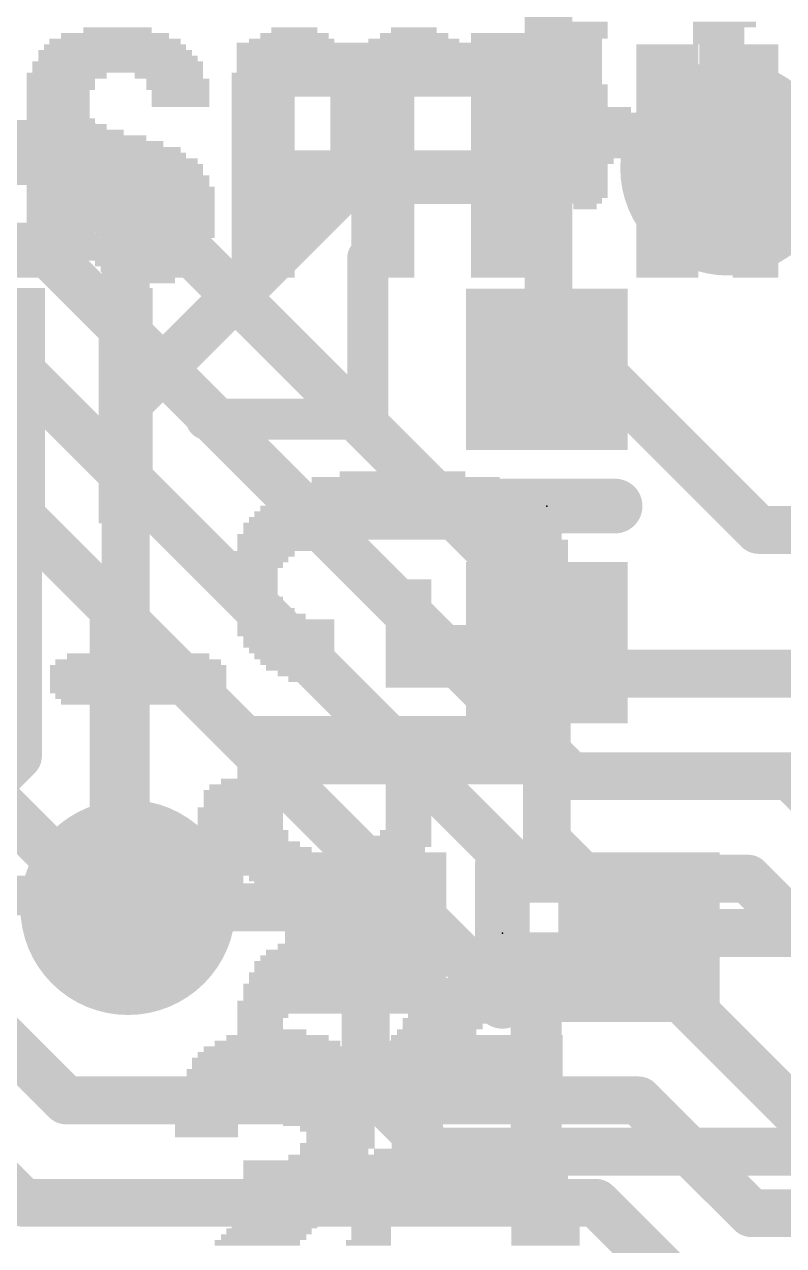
# Model space of a CAD drawing. Extents: x -0.1 to 35.6, y -0.1 to 17.9.
# Drawn here: x 22.734 to 25.556, y 2.635 to 7.175 of the extents above; entities that cross this region are included whole.
import ezdxf

# ---------------------------------------------------------------- set-up
doc = ezdxf.new("R2010")
doc.units = 0
for name, color, linetype in [('1', 12, 'CONTINUOUS'), ('16', 5, 'CONTINUOUS'), ('18', 110, 'CONTINUOUS'), ('200', 40, 'CONTINUOUS'), ('201', 6, 'CONTINUOUS'), ('21', 40, 'CONTINUOUS'), ('23', 40, 'CONTINUOUS')]:
    doc.layers.add(name, color=color, linetype=linetype)

# ---------------------------------------------------------------- blocks, each defined once
blk = doc.blocks.new('RECT')
blk.add_solid([(-0.5, -0.5), (0.5, -0.5), (-0.5, 0.5), (0.5, 0.5)])
blk = doc.blocks.new('ROUNDV')
at = {"const_width": 0.5}
blk.add_lwpolyline([(0, -0.25, 1), (0, 0.25, 1), (0, -0.25)], format="xyb", dxfattribs=at)

msp = doc.modelspace()

# ---------------------------------------------------------------- linework, layer by layer
at = {"layer": '1', "const_width": 0.1778}
for points in [[(24.514, 7.4075), (24.6825, 7.239)], [(24.6825, 7.239), (24.6825, 6.077)], [(23.9605, 7.0075), (23.9605, 6.6075)], [(19.685, 6.6675), (22.86, 6.6675)], [(22.86, 6.6675), (23.1105, 6.417)], [(23.1105, 5.7575), (23.9605, 6.6075)], [(23.1105, 6.417), (23.1105, 5.7575)], [(24.6825, 6.077), (24.6825, 5.8864)], [(25.4635, 5.2959), (24.6825, 6.077)], [(24.6825, 5.8864), (24.6761, 5.8928)], [(22.7105, 5.7575), (22.7105, 5.7575)], [(22.7105, 5.7575), (22.7105, 5.588)], [(23.1105, 5.7575), (23.1105, 3.9014)], [(22.7105, 5.588), (22.7105, 4.4556)], [(25.9715, 5.2959), (25.4635, 5.2959)], [(24.6761, 4.1402), (24.6761, 4.8768)], [(22.7105, 4.4556), (21.3454, 3.0905)], [(25.019, 3.7973), (24.6761, 4.1402)], [(23.1105, 3.9014), (23.1193, 3.8926)], [(23.9078, 3.8926), (23.1193, 3.8926)], [(24.003, 3.7973), (23.9078, 3.8926)], [(24.003, 3.7973), (24.003, 3.2385)], [(25.9461, 3.7973), (25.019, 3.7973)], [(24.003, 3.2385), (24.257, 2.9845)], [(24.257, 2.9845), (26.9494, 2.9845)]]:
    msp.add_lwpolyline(points, dxfattribs=at)
at = {"layer": '1', "const_width": 0.0889}
for points in [[(24.651, 7.2076, 1), (24.7139, 7.2704)], [(24.005, 7.0075, 1), (23.916, 7.0075)], [(22.8914, 6.6989, 1), (22.8286, 6.6361)], [(22.86, 6.6231, 1), (22.86, 6.712)], [(23.9919, 6.5761, 1), (23.9291, 6.6389)], [(23.916, 6.6075, 1), (24.005, 6.6075)], [(23.155, 6.417, 1), (23.0661, 6.417)], [(23.0791, 6.3856, 1), (23.1419, 6.4484)], [(24.7139, 6.1084, 1), (24.651, 6.0455)], [(24.7269, 6.077, 1), (24.638, 6.077)], [(24.638, 6.077, 1), (24.7269, 6.077)], [(24.7075, 5.9242, 1), (24.6447, 5.8614)], [(24.651, 5.855, 1), (24.7139, 5.9179)], [(24.638, 5.8864, 1), (24.7269, 5.8864)], [(22.7549, 5.7575, 1), (22.666, 5.7575)], [(22.6791, 5.7889, 1), (22.7419, 5.7261)], [(22.7419, 5.7261, 1), (22.6791, 5.7889)], [(23.155, 5.7575, 1), (23.0661, 5.7575)], [(23.0791, 5.7889, 1), (23.1419, 5.7261)], [(23.0661, 5.7575, 1), (23.155, 5.7575)], [(22.7549, 5.588, 1), (22.666, 5.588)], [(22.666, 5.588, 1), (22.7549, 5.588)], [(25.4635, 5.3404, 1), (25.4635, 5.2515)], [(25.4321, 5.2645, 1), (25.4949, 5.3273)], [(24.7206, 4.8768, 1), (24.6317, 4.8768)], [(22.7419, 4.4242, 1), (22.6791, 4.487)], [(22.666, 4.4556, 1), (22.7549, 4.4556)], [(24.7075, 4.1716, 1), (24.6447, 4.1088)], [(24.6317, 4.1402, 1), (24.7206, 4.1402)], [(23.1419, 3.9328, 1), (23.0791, 3.87)], [(23.1193, 3.937, 1), (23.1193, 3.8481)], [(23.0879, 3.8611, 1), (23.1508, 3.924)], [(23.9392, 3.924, 1), (23.8763, 3.8611)], [(23.9078, 3.8481, 1), (23.9078, 3.937)], [(23.0661, 3.9014, 1), (23.155, 3.9014)], [(24.0475, 3.7973, 1), (23.9585, 3.7973)], [(23.9716, 3.7659, 1), (24.0344, 3.8287)], [(25.019, 3.8418, 1), (25.019, 3.7529)], [(24.9876, 3.7659, 1), (25.0504, 3.8287)], [(24.0344, 3.2699, 1), (23.9716, 3.2071)], [(23.9585, 3.2385, 1), (24.0475, 3.2385)], [(24.257, 3.029, 1), (24.257, 2.9401)], [(24.2256, 2.9531, 1), (24.2884, 3.0159)]]:
    msp.add_lwpolyline(points, format="xyb", dxfattribs=at)
at = {"layer": '16', "const_width": 0.1778}
for points in [[(20.066, 6.731), (22.9525, 6.731)], [(22.9525, 6.731), (24.9219, 4.7616)], [(19.9082, 6.35), (22.7946, 6.35)], [(22.7946, 6.35), (24.7006, 4.4441)], [(22.6368, 5.969), (24.6063, 3.9996)], [(22.479, 5.588), (24.511, 3.556)], [(23.0304, 3.8926), (21.7477, 5.1753)], [(24.9219, 4.7616), (25.7388, 4.7616)], [(21.6507, 4.4133), (22.889, 3.175)], [(24.7006, 4.4441), (24.7641, 4.3806)], [(24.7641, 4.3806), (25.581, 4.3806)], [(25.581, 4.3806), (26.0563, 3.9053)], [(24.6063, 3.9996), (25.4232, 3.9996)], [(25.8985, 3.5243), (25.4232, 3.9996)], [(21.6199, 3.9053), (22.7311, 2.794)], [(23.1193, 3.8926), (23.0304, 3.8926)], [(24.511, 3.556), (25.175, 3.556)], [(25.175, 3.556), (25.5941, 3.1369)], [(22.889, 3.175), (25.0171, 3.175)], [(25.0171, 3.175), (25.4362, 2.7559)], [(25.5941, 3.1369), (27.4433, 3.1369)], [(22.7311, 2.794), (24.8593, 2.794)], [(24.8593, 2.794), (25.2784, 2.3749)], [(25.4362, 2.7559), (27.2855, 2.7559)]]:
    msp.add_lwpolyline(points, dxfattribs=at)
at = {"layer": '16', "const_width": 0.0889}
for points in [[(22.9839, 6.7624, 1), (22.921, 6.6996)], [(22.9525, 6.6866, 1), (22.9525, 6.7755)], [(22.8261, 6.3814, 1), (22.7632, 6.3186)], [(22.7946, 6.3055, 1), (22.7946, 6.3944)], [(24.9219, 4.806, 1), (24.9219, 4.7171)], [(24.8905, 4.7301, 1), (24.9533, 4.793)], [(24.732, 4.4755, 1), (24.6691, 4.4126)], [(24.6691, 4.4126, 1), (24.732, 4.4755)], [(24.7641, 4.425, 1), (24.7641, 4.3361)], [(24.7326, 4.3491, 1), (24.7955, 4.412)], [(25.6124, 4.412, 1), (25.5496, 4.3491)], [(25.581, 4.3361, 1), (25.581, 4.425)], [(24.6063, 4.044, 1), (24.6063, 3.9551)], [(25.4546, 4.031, 1), (25.3917, 3.9681)], [(25.4232, 3.9551, 1), (25.4232, 4.044)], [(24.5748, 3.9681, 1), (24.6377, 4.031)], [(23.0304, 3.937, 1), (23.0304, 3.8481)], [(22.999, 3.8611, 1), (23.0619, 3.924)], [(23.1193, 3.8481, 1), (23.1193, 3.937)], [(24.511, 3.6004, 1), (24.511, 3.5116)], [(25.2064, 3.5874, 1), (25.1435, 3.5246)], [(25.175, 3.5116, 1), (25.175, 3.6004)], [(24.4796, 3.5246, 1), (24.5424, 3.5874)], [(22.889, 3.2195, 1), (22.889, 3.1306)], [(22.8575, 3.1436, 1), (22.9204, 3.2064)], [(25.0486, 3.2064, 1), (24.9857, 3.1436)], [(25.0171, 3.1306, 1), (25.0171, 3.2195)], [(25.5941, 3.1814, 1), (25.5941, 3.0925)], [(25.5626, 3.1055, 1), (25.6255, 3.1683)], [(22.7311, 2.8384, 1), (22.7311, 2.7496)], [(22.6997, 2.7626, 1), (22.7626, 2.8254)], [(24.8907, 2.8254, 1), (24.8279, 2.7626)], [(24.8593, 2.7496, 1), (24.8593, 2.8384)], [(25.4362, 2.8003, 1), (25.4362, 2.7115)], [(25.4048, 2.7245, 1), (25.4677, 2.7873)]]:
    msp.add_lwpolyline(points, format="xyb", dxfattribs=at)
at = {"layer": '21'}
for points, const_width in [([(24.0105, 6.3075), (24.0105, 5.7075)], 0.1524), ([(24.0105, 5.7075), (23.4105, 5.7075)], 0.1524), ([(24.4221, 5.3848), (24.9301, 5.3848)], 0.2032), ([(24.511, 4.0513), (24.511, 3.5433)], 0.2032)]:
    msp.add_lwpolyline(points, dxfattribs=dict(at, const_width=const_width))
for points, const_width in [([(24.0486, 6.3075, 1), (23.9724, 6.3075)], 0.0762), ([(23.4105, 5.7456, 1), (23.4105, 5.6694)], 0.0762), ([(24.0105, 5.6694, 1), (24.0105, 5.7456)], 0.0762), ([(23.9724, 5.7075, 1), (24.0486, 5.7075)], 0.0762), ([(24.4221, 5.4356, 1), (24.4221, 5.334)], 0.1016), ([(24.9301, 5.334, 1), (24.9301, 5.4356)], 0.1016), ([(24.5618, 4.0513, 1), (24.4602, 4.0513)], 0.1016), ([(24.4602, 3.5433, 1), (24.5618, 3.5433)], 0.1016)]:
    msp.add_lwpolyline(points, format="xyb", dxfattribs=dict(at, const_width=const_width))
at = {"layer": '23'}
for p in [(24.6761, 5.3848), (24.511, 3.7973)]:
    msp.add_point(p, dxfattribs=at)

# ---------------------------------------------------------------- block references
at = {"layer": '1'}
for p, xscale, yscale in [((23.9605, 7.0075), 0.875, 0.2), ((23.9605, 6.6075), 0.875, 0.2), ((24.003, 3.7973), 0.6, 0.6), ((25.019, 3.7973), 0.6, 0.6)]:
    msp.add_blockref('RECT', p, dxfattribs=dict(at, xscale=xscale, yscale=yscale))
for p, xscale, yscale, rotation in [((22.7105, 5.7575), 0.875, 0.2, 270), ((23.1105, 5.7575), 0.875, 0.2, 270), ((24.6761, 5.8928), 0.6, 0.6, 90), ((24.6761, 4.8768), 0.6, 0.6, 90)]:
    msp.add_blockref('RECT', p, dxfattribs=dict(at, xscale=xscale, yscale=yscale, rotation=rotation))
at = {"layer": '18', "xscale": 0.8001, "yscale": 0.8001}
for p in [(25.3492, 6.6421), (25.3492, 6.6421), (23.1193, 3.8926), (23.1193, 3.8926)]:
    msp.add_blockref('ROUNDV', p, dxfattribs=at)
at = {"layer": '200'}
for p, xscale, yscale in [((24.8285, 7.1755), 0.1473, 0.0213), ((25.3365, 7.1755), 0.2337, 0.0213), ((24.8183, 7.1543), 0.1676, 0.0211), ((24.8183, 7.1332), 0.1676, 0.0211), ((25.3149, 7.1543), 0.1905, 0.0211), ((25.3149, 7.1332), 0.1905, 0.0211), ((24.8082, 7.112), 0.1473, 0.0213), ((24.8082, 7.0908), 0.1473, 0.0211), ((25.3149, 7.112), 0.1905, 0.0213), ((25.3162, 7.0908), 0.1473, 0.0211), ((24.8082, 7.0697), 0.1473, 0.0211), ((24.8082, 7.0485), 0.1473, 0.0213), ((24.8082, 7.0273), 0.1473, 0.0211), ((25.3162, 7.0697), 0.1473, 0.0211), ((25.3162, 7.0485), 0.1473, 0.0213), ((25.3162, 7.0273), 0.1473, 0.0211), ((24.8082, 7.0062), 0.1473, 0.0211), ((24.8082, 6.985), 0.1473, 0.0213), ((25.3162, 7.0062), 0.1473, 0.0211), ((25.3162, 6.985), 0.1473, 0.0213), ((24.8082, 6.9638), 0.1473, 0.0211), ((24.8285, 6.9427), 0.1473, 0.0211), ((25.3162, 6.9638), 0.1473, 0.0211), ((25.3162, 6.9427), 0.1473, 0.0211), ((24.8285, 6.9215), 0.1473, 0.0213), ((24.8285, 6.9003), 0.1473, 0.0211), ((25.3162, 6.9215), 0.1473, 0.0213), ((25.3162, 6.9003), 0.1473, 0.0211), ((24.8285, 6.8792), 0.1473, 0.0211), ((24.8717, 6.858), 0.2337, 0.0213), ((25.3251, 6.858), 0.2108, 0.0213), ((25.3162, 6.8792), 0.1473, 0.0211), ((25.3263, 6.8157), 1.143, 0.0211), ((25.3365, 6.8368), 1.1633, 0.0211), ((25.3263, 6.7945), 1.143, 0.0213), ((25.3263, 6.7733), 1.143, 0.0211), ((25.3263, 6.7522), 1.143, 0.0211), ((25.3365, 6.731), 1.1633, 0.0213), ((25.3365, 6.7098), 1.1633, 0.0211), ((24.8399, 6.6675), 0.1702, 0.0213), ((25.3365, 6.6887), 1.1633, 0.0211), ((24.8285, 6.6463), 0.1473, 0.0211), ((24.8285, 6.6252), 0.1473, 0.0211), ((24.8183, 6.604), 0.1676, 0.0213), ((24.8183, 6.5828), 0.1676, 0.0211), ((24.8183, 6.5617), 0.1676, 0.0211), ((24.8183, 6.5405), 0.1676, 0.0213), ((24.8183, 6.5193), 0.127, 0.0211), ((24.8183, 6.4982), 0.0864, 0.0211), ((23.0823, 5.1223), 0.0838, 0.0211), ((23.0823, 5.08), 0.1702, 0.0213), ((23.0937, 5.1012), 0.1473, 0.0211), ((23.0823, 5.0377), 0.2108, 0.0211), ((23.0924, 5.0588), 0.1905, 0.0211), ((23.0823, 5.0165), 0.2108, 0.0213), ((23.0823, 4.9953), 0.2108, 0.0211), ((23.0823, 4.9742), 0.2108, 0.0211), ((23.0823, 4.953), 0.2108, 0.0213), ((23.0823, 4.9318), 0.2108, 0.0211), ((23.0823, 4.9107), 0.2108, 0.0211), ((23.0823, 4.8895), 0.2108, 0.0213), ((23.0823, 4.8683), 0.2108, 0.0211), ((23.1572, 4.8048), 0.6147, 0.0211), ((23.1572, 4.826), 0.5283, 0.0213), ((23.0823, 4.8472), 0.2108, 0.0211), ((23.1572, 4.7837), 0.6553, 0.0211), ((23.1572, 4.7625), 0.6553, 0.0213), ((23.1572, 4.7413), 0.6553, 0.0211), ((23.1572, 4.7202), 0.6553, 0.0211), ((23.1572, 4.699), 0.6553, 0.0213), ((23.1572, 4.6778), 0.6147, 0.0211), ((23.1559, 4.6567), 0.5715, 0.0211), ((23.0823, 4.6355), 0.2108, 0.0213), ((23.0823, 4.6143), 0.2108, 0.0211), ((23.0823, 4.5932), 0.2108, 0.0211), ((23.0823, 4.572), 0.2108, 0.0213), ((23.0823, 4.5508), 0.2108, 0.0211), ((23.0823, 4.5297), 0.2108, 0.0211), ((23.0823, 4.5085), 0.2108, 0.0213), ((23.0823, 4.4873), 0.2108, 0.0211), ((23.0823, 4.4662), 0.2108, 0.0211), ((23.0823, 4.445), 0.2108, 0.0213), ((23.0823, 4.4238), 0.2108, 0.0211), ((23.0823, 4.4027), 0.2108, 0.0211), ((23.0823, 4.3815), 0.2108, 0.0213), ((23.0823, 4.3603), 0.2108, 0.0211), ((23.4963, 4.3603), 0.0635, 0.0211), ((23.0823, 4.3392), 0.2108, 0.0211), ((23.0823, 4.318), 0.2108, 0.0213), ((23.4848, 4.318), 0.1676, 0.0213), ((23.4848, 4.3392), 0.127, 0.0211), ((23.0823, 4.2968), 0.2108, 0.0211), ((23.0823, 4.2757), 0.2108, 0.0211), ((23.4848, 4.2968), 0.1676, 0.0211), ((23.4963, 4.2757), 0.1905, 0.0211), ((23.0823, 4.2545), 0.2108, 0.0213), ((23.0823, 4.2333), 0.2108, 0.0211), ((23.0823, 4.2122), 0.2108, 0.0211), ((23.4848, 4.2545), 0.2134, 0.0213), ((23.4848, 4.2333), 0.2134, 0.0211), ((23.4848, 4.2122), 0.2134, 0.0211), ((23.0823, 4.191), 0.2108, 0.0213), ((23.0823, 4.1698), 0.2108, 0.0211), ((23.4848, 4.191), 0.2134, 0.0213), ((23.4848, 4.1698), 0.2134, 0.0211), ((23.0823, 4.1487), 0.2108, 0.0211), ((23.0823, 4.1275), 0.2108, 0.0213), ((23.4734, 4.1487), 0.1905, 0.0211), ((23.4734, 4.1275), 0.1905, 0.0213), ((23.0823, 4.1063), 0.2108, 0.0211), ((23.0924, 4.0852), 0.1905, 0.0211), ((23.4734, 4.1063), 0.1905, 0.0211), ((23.4734, 4.0852), 0.1905, 0.0211), ((23.1038, 4.064), 0.2134, 0.0213), ((23.1038, 4.0428), 0.2134, 0.0211), ((23.4633, 4.0428), 0.2108, 0.0211), ((23.4734, 4.064), 0.1905, 0.0213), ((22.6073, 4.0005), 0.5715, 0.0213), ((22.7965, 4.0217), 0.1067, 0.0211), ((23.1242, 4.0217), 0.254, 0.0211), ((23.2728, 4.0005), 0.5512, 0.0213), ((23.4429, 4.0217), 0.2108, 0.0211), ((22.1298, 3.9582), 1.5672, 0.0211), ((22.6073, 3.9793), 0.5715, 0.0211), ((23.2842, 3.9793), 0.5283, 0.0211), ((23.274, 3.9582), 0.508, 0.0211), ((22.1412, 3.937), 1.5443, 0.0213), ((22.1412, 3.9158), 1.5037, 0.0211), ((22.6073, 3.8947), 0.5715, 0.0211), ((23.2728, 3.937), 0.4648, 0.0213), ((23.2728, 3.9158), 0.4242, 0.0211), ((23.274, 3.8947), 0.381, 0.0211), ((22.606, 3.8735), 0.5283, 0.0213), ((23.2829, 3.8735), 0.3175, 0.0213), ((23.2728, 3.8523), 0.2108, 0.0211), ((23.6753, 3.4078), 0.381, 0.0211), ((23.6652, 3.429), 0.2337, 0.0213), ((24.4272, 3.4078), 0.6147, 0.0211), ((23.6652, 3.3655), 0.5283, 0.0213), ((23.6753, 3.3867), 0.4674, 0.0211), ((24.4272, 3.3867), 0.6147, 0.0211), ((24.4272, 3.3655), 0.6147, 0.0213), ((23.6652, 3.3232), 0.6147, 0.0211), ((23.6639, 3.3443), 0.5715, 0.0211), ((24.4272, 3.3443), 0.6147, 0.0211), ((24.4272, 3.3232), 0.6147, 0.0211), ((23.6652, 3.2808), 0.6553, 0.0211), ((23.4747, 3.2597), 0.2743, 0.0211), ((23.6753, 3.302), 0.635, 0.0213), ((23.8658, 3.2597), 0.2946, 0.0211), ((24.4272, 3.302), 0.6147, 0.0213), ((24.4272, 3.2808), 0.6147, 0.0211), ((24.4272, 3.2597), 0.6147, 0.0211), ((23.4417, 3.2385), 0.254, 0.0213), ((23.4417, 3.2173), 0.254, 0.0211), ((23.876, 3.2385), 0.2743, 0.0213), ((23.8862, 3.2173), 0.254, 0.0211), ((24.417, 3.2385), 0.635, 0.0213), ((24.1948, 3.2173), 0.1905, 0.0211), ((23.4213, 3.175), 0.254, 0.0213), ((23.4315, 3.1962), 0.2337, 0.0211), ((23.909, 3.1962), 0.254, 0.0211), ((23.909, 3.175), 0.254, 0.0213), ((24.1948, 3.1962), 0.1905, 0.0211), ((24.1948, 3.175), 0.1905, 0.0213), ((23.4112, 3.1538), 0.2337, 0.0211), ((23.4112, 3.1327), 0.2337, 0.0211), ((23.909, 3.1538), 0.254, 0.0211), ((23.909, 3.1327), 0.254, 0.0211), ((24.1948, 3.1538), 0.1905, 0.0211), ((24.1948, 3.1327), 0.1905, 0.0211), ((23.4112, 3.1115), 0.2337, 0.0213), ((23.4112, 3.0903), 0.2337, 0.0211), ((23.909, 3.1115), 0.254, 0.0213), ((23.909, 3.0903), 0.254, 0.0211), ((24.1948, 3.1115), 0.1905, 0.0213), ((24.1948, 3.0903), 0.1905, 0.0211), ((23.4112, 3.0692), 0.2337, 0.0211), ((23.4112, 3.048), 0.2337, 0.0213), ((23.909, 3.0692), 0.254, 0.0211), ((23.909, 3.048), 0.254, 0.0213), ((24.1948, 3.0692), 0.1905, 0.0211), ((24.1948, 3.048), 0.1905, 0.0213), ((23.8976, 3.0057), 0.2769, 0.0211), ((23.909, 3.0268), 0.254, 0.0211), ((24.1948, 3.0268), 0.1905, 0.0211), ((24.1948, 3.0057), 0.1905, 0.0211), ((24.5008, 3.0057), 0.2946, 0.0211), ((24.5008, 3.0268), 0.1676, 0.0211), ((23.876, 2.9422), 0.2743, 0.0211), ((23.8862, 2.9845), 0.254, 0.0213), ((23.8862, 2.9633), 0.254, 0.0211), ((24.1833, 2.9633), 0.1676, 0.0211), ((24.1948, 2.9845), 0.1905, 0.0213), ((24.4056, 2.9422), 0.6121, 0.0211), ((24.5008, 2.9633), 0.381, 0.0211), ((24.5008, 2.9845), 0.3404, 0.0213), ((23.8557, 2.921), 0.2743, 0.0213), ((23.8557, 2.8998), 0.2743, 0.0211), ((24.4056, 2.921), 0.6579, 0.0213), ((24.4158, 2.8998), 0.6782, 0.0211), ((23.8239, 2.8575), 0.2972, 0.0213), ((23.8341, 2.8787), 0.2769, 0.0211), ((24.4158, 2.8787), 0.6782, 0.0211), ((24.2151, 2.8575), 0.2769, 0.0213), ((24.6164, 2.8575), 0.3175, 0.0213), ((23.7706, 2.8152), 0.3175, 0.0211), ((23.8023, 2.8363), 0.2946, 0.0211), ((24.2037, 2.8363), 0.254, 0.0211), ((24.1935, 2.8152), 0.2337, 0.0211), ((24.638, 2.8363), 0.2743, 0.0211), ((24.6482, 2.8152), 0.254, 0.0211), ((23.7274, 2.7728), 0.3175, 0.0211), ((23.7503, 2.794), 0.3175, 0.0213), ((24.1833, 2.794), 0.2134, 0.0213), ((24.1833, 2.7728), 0.2134, 0.0211), ((24.6482, 2.794), 0.254, 0.0213), ((24.6596, 2.7728), 0.2769, 0.0211), ((23.6868, 2.7305), 0.3175, 0.0213), ((23.7071, 2.7517), 0.3175, 0.0211), ((24.671, 2.7517), 0.254, 0.0211), ((24.671, 2.7305), 0.254, 0.0213), ((23.6436, 2.6882), 0.3175, 0.0211), ((23.6639, 2.7093), 0.3175, 0.0211), ((24.671, 2.7093), 0.254, 0.0211), ((24.671, 2.6882), 0.254, 0.0211), ((23.6004, 2.6458), 0.3175, 0.0211), ((23.6233, 2.667), 0.3175, 0.0213), ((24.671, 2.667), 0.254, 0.0213), ((24.671, 2.6458), 0.254, 0.0211)]:
    msp.add_blockref('RECT', p, dxfattribs=dict(at, xscale=xscale, yscale=yscale))
at = {"layer": '201', "rotation": 180}
for p, xscale, yscale in [((23.0708, 7.1332), 0.4013, 0.0211), ((23.081, 7.1543), 0.254, 0.0211), ((23.7388, 7.1332), 0.254, 0.0211), ((23.7376, 7.1543), 0.1702, 0.0211), ((24.1833, 7.1332), 0.254, 0.0211), ((24.1821, 7.1543), 0.1702, 0.0211), ((24.511, 7.1332), 0.2337, 0.0211), ((23.0708, 7.0908), 0.5283, 0.0211), ((23.0708, 7.112), 0.4877, 0.0213), ((23.7274, 7.0908), 0.3581, 0.0211), ((23.7274, 7.112), 0.3175, 0.0213), ((24.1833, 7.0908), 0.381, 0.0211), ((24.1821, 7.112), 0.3378, 0.0213), ((24.511, 7.112), 0.2337, 0.0213), ((24.511, 7.0908), 0.2337, 0.0211), ((25.1244, 7.0908), 0.2311, 0.0211), ((25.4521, 7.0908), 0.1702, 0.0211), ((23.081, 7.0273), 0.635, 0.0211), ((23.0721, 7.0697), 0.5715, 0.0211), ((23.0823, 7.0485), 0.5918, 0.0213), ((23.7376, 7.0485), 0.4242, 0.0213), ((24.0767, 7.0273), 1.1024, 0.0211), ((23.7388, 7.0697), 0.381, 0.0211), ((24.1719, 7.0697), 0.4039, 0.0211), ((24.2989, 7.0485), 0.6579, 0.0213), ((24.511, 7.0697), 0.2337, 0.0211), ((25.1244, 7.0697), 0.2311, 0.0211), ((25.1244, 7.0485), 0.2311, 0.0213), ((25.1244, 7.0273), 0.2311, 0.0211), ((25.4521, 7.0697), 0.1702, 0.0211), ((25.4521, 7.0485), 0.1702, 0.0213), ((25.4521, 7.0273), 0.1702, 0.0211), ((22.8918, 6.985), 0.2972, 0.0213), ((23.081, 7.0062), 0.635, 0.0211), ((23.2715, 6.985), 0.254, 0.0213), ((23.6423, 6.985), 0.2743, 0.0213), ((24.0767, 7.0062), 1.1024, 0.0211), ((24.0551, 6.985), 0.3378, 0.0213), ((24.4793, 6.985), 0.2972, 0.0213), ((25.1244, 7.0062), 0.2311, 0.0211), ((25.1244, 6.985), 0.2311, 0.0213), ((25.4521, 7.0062), 0.1702, 0.0211), ((25.4521, 6.985), 0.1702, 0.0213), ((22.8702, 6.9638), 0.254, 0.0211), ((22.8702, 6.9427), 0.254, 0.0211), ((23.3045, 6.9638), 0.2337, 0.0211), ((23.3045, 6.9427), 0.2337, 0.0211), ((23.6322, 6.9638), 0.254, 0.0211), ((23.622, 6.9427), 0.2337, 0.0211), ((24.0551, 6.9638), 0.2972, 0.0211), ((24.0563, 6.9427), 0.254, 0.0211), ((24.4894, 6.9638), 0.2769, 0.0211), ((24.5008, 6.9427), 0.254, 0.0211), ((25.1244, 6.9638), 0.2311, 0.0211), ((25.1244, 6.9427), 0.2311, 0.0211), ((25.4521, 6.9638), 0.1702, 0.0211), ((25.4521, 6.9427), 0.1702, 0.0211), ((22.86, 6.9215), 0.2337, 0.0213), ((22.86, 6.9003), 0.2337, 0.0211), ((23.3147, 6.9215), 0.2134, 0.0213), ((23.3147, 6.9003), 0.2134, 0.0211), ((23.622, 6.9215), 0.2337, 0.0213), ((23.622, 6.9003), 0.2337, 0.0211), ((24.0563, 6.9215), 0.254, 0.0213), ((24.0665, 6.9003), 0.2337, 0.0211), ((24.5008, 6.9215), 0.254, 0.0213), ((24.511, 6.9003), 0.2337, 0.0211), ((25.1244, 6.9215), 0.2311, 0.0213), ((25.1244, 6.9003), 0.2311, 0.0211), ((25.4521, 6.9215), 0.1702, 0.0213), ((25.4521, 6.9003), 0.1702, 0.0211), ((22.86, 6.8792), 0.2337, 0.0211), ((22.86, 6.858), 0.2337, 0.0213), ((23.3147, 6.8792), 0.2134, 0.0211), ((23.622, 6.8792), 0.2337, 0.0211), ((23.622, 6.858), 0.2337, 0.0213), ((24.0665, 6.8792), 0.2337, 0.0211), ((24.0665, 6.858), 0.2337, 0.0213), ((24.511, 6.8792), 0.2337, 0.0211), ((24.511, 6.858), 0.2337, 0.0213), ((25.1244, 6.8792), 0.2311, 0.0211), ((25.1244, 6.858), 0.2311, 0.0213), ((25.4521, 6.8792), 0.1702, 0.0211), ((25.4521, 6.858), 0.1702, 0.0213), ((22.86, 6.8368), 0.2337, 0.0211), ((22.8702, 6.8157), 0.254, 0.0211), ((23.622, 6.8368), 0.2337, 0.0211), ((23.622, 6.8157), 0.2337, 0.0211), ((24.0665, 6.8368), 0.2337, 0.0211), ((24.0665, 6.8157), 0.2337, 0.0211), ((24.511, 6.8368), 0.2337, 0.0211), ((24.511, 6.8157), 0.2337, 0.0211), ((25.4521, 6.8368), 0.1702, 0.0211), ((25.4521, 6.8157), 0.1702, 0.0211), ((22.9235, 6.7733), 0.3607, 0.0211), ((22.8918, 6.7945), 0.2972, 0.0213), ((23.622, 6.7945), 0.2337, 0.0213), ((23.622, 6.7733), 0.2337, 0.0211), ((24.0665, 6.7945), 0.2337, 0.0213), ((24.0665, 6.7733), 0.2337, 0.0211), ((24.511, 6.7945), 0.2337, 0.0213), ((24.511, 6.7733), 0.2337, 0.0211), ((25.4521, 6.7945), 0.1702, 0.0213), ((25.4521, 6.7733), 0.1702, 0.0211), ((22.9654, 6.7522), 0.4445, 0.0211), ((23.0289, 6.7098), 0.5715, 0.0211), ((22.9972, 6.731), 0.508, 0.0213), ((23.622, 6.7522), 0.2337, 0.0211), ((23.622, 6.731), 0.2337, 0.0213), ((23.622, 6.7098), 0.2337, 0.0211), ((24.0665, 6.7522), 0.2337, 0.0211), ((24.0665, 6.731), 0.2337, 0.0213), ((24.0665, 6.7098), 0.2337, 0.0211), ((24.511, 6.7522), 0.2337, 0.0211), ((24.511, 6.731), 0.2337, 0.0213), ((24.511, 6.7098), 0.2337, 0.0211), ((25.4521, 6.7522), 0.1702, 0.0211), ((25.4521, 6.731), 0.1702, 0.0213), ((25.4521, 6.7098), 0.1702, 0.0211), ((22.86, 6.6675), 0.2337, 0.0213), ((23.0391, 6.6887), 0.5918, 0.0211), ((23.1877, 6.6675), 0.381, 0.0213), ((23.622, 6.6887), 0.2337, 0.0211), ((23.622, 6.6675), 0.2337, 0.0213), ((24.0665, 6.6887), 0.2337, 0.0211), ((24.0665, 6.6675), 0.2337, 0.0213), ((24.511, 6.6887), 0.2337, 0.0211), ((24.511, 6.6675), 0.2337, 0.0213), ((25.4521, 6.6887), 0.1702, 0.0211), ((25.4521, 6.6675), 0.1702, 0.0213), ((22.86, 6.6463), 0.2337, 0.0211), ((22.86, 6.6252), 0.2337, 0.0211), ((23.2296, 6.6463), 0.3378, 0.0211), ((23.2613, 6.6252), 0.2743, 0.0211), ((23.622, 6.6463), 0.2337, 0.0211), ((23.622, 6.6252), 0.2337, 0.0211), ((24.0665, 6.6463), 0.2337, 0.0211), ((24.0665, 6.6252), 0.2337, 0.0211), ((24.511, 6.6463), 0.2337, 0.0211), ((24.511, 6.6252), 0.2337, 0.0211), ((25.4521, 6.6463), 0.1702, 0.0211), ((25.4521, 6.6252), 0.1702, 0.0211), ((22.86, 6.604), 0.2337, 0.0213), ((22.86, 6.5828), 0.2337, 0.0211), ((23.2943, 6.604), 0.254, 0.0213), ((23.3045, 6.5828), 0.2337, 0.0211), ((23.622, 6.604), 0.2337, 0.0213), ((23.622, 6.5828), 0.2337, 0.0211), ((24.0665, 6.604), 0.2337, 0.0213), ((24.0665, 6.5828), 0.2337, 0.0211), ((24.511, 6.604), 0.2337, 0.0213), ((24.511, 6.5828), 0.2337, 0.0211), ((25.4521, 6.604), 0.1702, 0.0213), ((25.4521, 6.5828), 0.1702, 0.0211), ((22.86, 6.5617), 0.2337, 0.0211), ((22.86, 6.5405), 0.2337, 0.0213), ((23.3147, 6.5617), 0.254, 0.0211), ((23.3248, 6.5405), 0.2337, 0.0213), ((23.622, 6.5617), 0.2337, 0.0211), ((23.622, 6.5405), 0.2337, 0.0213), ((24.0665, 6.5617), 0.2337, 0.0211), ((24.0665, 6.5405), 0.2337, 0.0213), ((24.511, 6.5617), 0.2337, 0.0211), ((24.511, 6.5405), 0.2337, 0.0213), ((25.4521, 6.5617), 0.1702, 0.0211), ((25.4521, 6.5405), 0.1702, 0.0213), ((22.86, 6.5193), 0.2337, 0.0211), ((22.86, 6.4982), 0.2337, 0.0211), ((23.3248, 6.5193), 0.2337, 0.0211), ((23.3248, 6.4982), 0.2337, 0.0211), ((23.622, 6.5193), 0.2337, 0.0211), ((23.622, 6.4982), 0.2337, 0.0211), ((24.0665, 6.5193), 0.2337, 0.0211), ((24.0665, 6.4982), 0.2337, 0.0211), ((24.511, 6.5193), 0.2337, 0.0211), ((24.511, 6.4982), 0.2337, 0.0211), ((25.4521, 6.5193), 0.1702, 0.0211), ((25.4521, 6.4982), 0.1702, 0.0211), ((22.86, 6.477), 0.2337, 0.0213), ((22.86, 6.4558), 0.2337, 0.0211), ((23.3248, 6.477), 0.2337, 0.0213), ((23.3248, 6.4558), 0.2337, 0.0211), ((23.622, 6.477), 0.2337, 0.0213), ((23.622, 6.4558), 0.2337, 0.0211), ((24.0665, 6.477), 0.2337, 0.0213), ((24.0665, 6.4558), 0.2337, 0.0211), ((24.511, 6.477), 0.2337, 0.0213), ((24.511, 6.4558), 0.2337, 0.0211), ((25.1244, 6.477), 0.2311, 0.0213), ((25.1244, 6.4558), 0.2311, 0.0211), ((25.4521, 6.477), 0.1702, 0.0213), ((25.4521, 6.4558), 0.1702, 0.0211), ((22.8803, 6.3923), 0.2743, 0.0211), ((22.8702, 6.4347), 0.254, 0.0211), ((22.8702, 6.4135), 0.254, 0.0213), ((23.3147, 6.4135), 0.254, 0.0213), ((23.3147, 6.3923), 0.254, 0.0211), ((23.3248, 6.4347), 0.2337, 0.0211), ((23.622, 6.4347), 0.2337, 0.0211), ((23.622, 6.4135), 0.2337, 0.0213), ((23.622, 6.3923), 0.2337, 0.0211), ((24.0665, 6.4347), 0.2337, 0.0211), ((24.0665, 6.4135), 0.2337, 0.0213), ((24.0665, 6.3923), 0.2337, 0.0211), ((24.511, 6.4347), 0.2337, 0.0211), ((24.511, 6.4135), 0.2337, 0.0213), ((24.511, 6.3923), 0.2337, 0.0211), ((25.1244, 6.4347), 0.2311, 0.0211), ((25.1244, 6.4135), 0.2311, 0.0213), ((25.1244, 6.3923), 0.2311, 0.0211), ((25.4521, 6.4347), 0.1702, 0.0211), ((25.4521, 6.4135), 0.1702, 0.0213), ((25.4521, 6.3923), 0.1702, 0.0211), ((22.9019, 6.3712), 0.3175, 0.0211), ((23.0823, 6.35), 0.6782, 0.0213), ((23.2943, 6.3712), 0.254, 0.0211), ((23.622, 6.3712), 0.2337, 0.0211), ((23.622, 6.35), 0.2337, 0.0213), ((24.0665, 6.3712), 0.2337, 0.0211), ((24.0665, 6.35), 0.2337, 0.0213), ((24.511, 6.3712), 0.2337, 0.0211), ((24.511, 6.35), 0.2337, 0.0213), ((25.1244, 6.3712), 0.2311, 0.0211), ((25.1244, 6.35), 0.2311, 0.0213), ((25.4521, 6.3712), 0.1702, 0.0211), ((25.4521, 6.35), 0.1702, 0.0213), ((23.0708, 6.3077), 0.6553, 0.0211), ((23.0823, 6.3288), 0.6782, 0.0211), ((23.622, 6.3288), 0.2337, 0.0211), ((23.622, 6.3077), 0.2337, 0.0211), ((24.0665, 6.3288), 0.2337, 0.0211), ((24.0665, 6.3077), 0.2337, 0.0211), ((24.511, 6.3288), 0.2337, 0.0211), ((24.511, 6.3077), 0.2337, 0.0211), ((25.1244, 6.3288), 0.2311, 0.0211), ((25.1244, 6.3077), 0.2311, 0.0211), ((25.4521, 6.3288), 0.1702, 0.0211), ((25.4521, 6.3077), 0.1702, 0.0211), ((22.7114, 6.2653), 0.4851, 0.0211), ((22.8486, 6.2865), 0.2108, 0.0213), ((23.1877, 6.2865), 0.381, 0.0213), ((23.1978, 6.2653), 0.3607, 0.0211), ((23.622, 6.2865), 0.2337, 0.0213), ((23.622, 6.2653), 0.2337, 0.0211), ((24.0665, 6.2865), 0.2337, 0.0213), ((24.0665, 6.2653), 0.2337, 0.0211), ((24.511, 6.2865), 0.2337, 0.0213), ((24.511, 6.2653), 0.2337, 0.0211), ((25.1244, 6.2865), 0.2311, 0.0213), ((25.1244, 6.2653), 0.2311, 0.0211), ((25.4521, 6.2865), 0.1702, 0.0213), ((25.4521, 6.2653), 0.1702, 0.0211), ((22.7216, 6.2442), 0.4648, 0.0211), ((23.1877, 6.2442), 0.2946, 0.0211), ((23.1991, 6.223), 0.1905, 0.0213), ((23.622, 6.2442), 0.2337, 0.0211), ((24.0665, 6.2442), 0.2337, 0.0211), ((24.511, 6.2442), 0.2337, 0.0211), ((25.1244, 6.2442), 0.2311, 0.0211), ((25.4521, 6.2442), 0.1702, 0.0211), ((24.1402, 5.5033), 0.4674, 0.0211), ((24.1503, 5.4398), 0.9093, 0.0211), ((24.1516, 5.461), 0.8255, 0.0213), ((24.1516, 5.4822), 0.6985, 0.0211), ((24.1503, 5.3975), 1.0363, 0.0213), ((24.1503, 5.4187), 0.9957, 0.0211), ((24.1503, 5.3552), 1.1227, 0.0211), ((24.1516, 5.3763), 1.0795, 0.0211), ((24.1402, 5.3128), 1.1836, 0.0211), ((24.1402, 5.334), 1.143, 0.0213), ((24.1287, 5.2705), 1.2065, 0.0213), ((24.1402, 5.2917), 1.1836, 0.0211), ((23.716, 5.2493), 0.381, 0.0211), ((23.6639, 5.2282), 0.2769, 0.0211), ((24.5529, 5.2493), 0.4039, 0.0211), ((24.6063, 5.2282), 0.2972, 0.0211), ((23.622, 5.207), 0.2337, 0.0213), ((23.6106, 5.1858), 0.2108, 0.0211), ((24.638, 5.207), 0.2337, 0.0213), ((24.6482, 5.1858), 0.2134, 0.0211), ((23.6004, 5.1647), 0.1905, 0.0211), ((23.5903, 5.1435), 0.1702, 0.0213), ((23.5903, 5.1223), 0.1702, 0.0211), ((24.6596, 5.1647), 0.1905, 0.0211), ((24.6698, 5.1435), 0.1702, 0.0213), ((24.6698, 5.1223), 0.1702, 0.0211), ((23.5903, 5.1012), 0.1702, 0.0211), ((23.5903, 5.08), 0.1702, 0.0213), ((24.1618, 5.1012), 0.1702, 0.0211), ((24.1618, 5.08), 0.1702, 0.0213), ((24.6698, 5.1012), 0.1702, 0.0211), ((24.6698, 5.08), 0.1702, 0.0213), ((23.5903, 5.0588), 0.1702, 0.0211), ((23.6004, 5.0377), 0.1905, 0.0211), ((24.1618, 5.0588), 0.1702, 0.0211), ((24.1618, 5.0377), 0.1702, 0.0211), ((24.6482, 5.0377), 0.1676, 0.0211), ((24.6698, 5.0588), 0.1702, 0.0211), ((23.6004, 5.0165), 0.1905, 0.0213), ((23.622, 4.9953), 0.2337, 0.0211), ((24.1618, 5.0165), 0.1702, 0.0213), ((24.1618, 4.9953), 0.1702, 0.0211), ((24.6367, 4.9953), 0.1905, 0.0211), ((24.6482, 5.0165), 0.1676, 0.0213), ((23.7058, 4.953), 0.3607, 0.0213), ((23.6525, 4.9742), 0.254, 0.0211), ((24.1618, 4.9742), 0.1702, 0.0211), ((24.1618, 4.953), 0.1702, 0.0213), ((24.5745, 4.953), 0.2337, 0.0213), ((24.6063, 4.9742), 0.2108, 0.0211), ((23.7058, 4.9318), 0.3607, 0.0211), ((23.7058, 4.9107), 0.3607, 0.0211), ((24.3726, 4.9318), 0.5918, 0.0211), ((24.3624, 4.9107), 0.5715, 0.0211), ((23.7172, 4.8895), 0.3378, 0.0213), ((23.7172, 4.8683), 0.3378, 0.0211), ((24.3523, 4.8895), 0.5512, 0.0213), ((24.4043, 4.8683), 0.6553, 0.0211), ((23.7274, 4.8472), 0.3175, 0.0211), ((23.7376, 4.826), 0.2972, 0.0213), ((23.749, 4.8048), 0.2743, 0.0211), ((24.4043, 4.8472), 0.6553, 0.0211), ((24.4043, 4.826), 0.6553, 0.0213), ((24.4043, 4.8048), 0.6553, 0.0211), ((23.7592, 4.7837), 0.254, 0.0211), ((23.7808, 4.7625), 0.2108, 0.0213), ((24.4043, 4.7837), 0.6553, 0.0211), ((24.4043, 4.7625), 0.6553, 0.0213), ((23.8011, 4.7413), 0.1702, 0.0211), ((24.4043, 4.7413), 0.6553, 0.0211), ((24.4043, 4.7202), 0.6553, 0.0211), ((24.1287, 4.5932), 1.2065, 0.0211), ((24.1287, 4.572), 1.2065, 0.0213), ((24.1287, 4.5508), 1.2065, 0.0211), ((24.1287, 4.5297), 1.2065, 0.0211), ((24.1287, 4.5085), 1.2065, 0.0213), ((24.1287, 4.4873), 1.2065, 0.0211), ((24.1287, 4.4662), 1.2065, 0.0211), ((24.1287, 4.445), 1.2065, 0.0213), ((24.1287, 4.4238), 1.2065, 0.0211), ((24.1287, 4.4027), 1.2065, 0.0211), ((24.1287, 4.3815), 1.2065, 0.0213), ((24.1287, 4.3603), 1.2065, 0.0211), ((23.6106, 4.3392), 0.1702, 0.0211), ((23.6106, 4.318), 0.1702, 0.0213), ((24.1618, 4.3392), 0.1702, 0.0211), ((24.1618, 4.318), 0.1702, 0.0213), ((23.6106, 4.2968), 0.1702, 0.0211), ((23.6106, 4.2757), 0.1702, 0.0211), ((24.1618, 4.2968), 0.1702, 0.0211), ((24.1618, 4.2757), 0.1702, 0.0211), ((23.6106, 4.2545), 0.1702, 0.0213), ((23.6106, 4.2333), 0.1702, 0.0211), ((23.6106, 4.2122), 0.1702, 0.0211), ((24.1618, 4.2545), 0.1702, 0.0213), ((24.1618, 4.2333), 0.1702, 0.0211), ((24.1618, 4.2122), 0.1702, 0.0211), ((23.6207, 4.1698), 0.1905, 0.0211), ((23.6106, 4.191), 0.1702, 0.0213), ((24.1516, 4.1698), 0.1905, 0.0211), ((24.1618, 4.191), 0.1702, 0.0213), ((23.6207, 4.1487), 0.1905, 0.0211), ((23.6423, 4.1275), 0.2337, 0.0213), ((24.13, 4.1275), 0.2337, 0.0213), ((24.1402, 4.1487), 0.2134, 0.0211), ((23.8747, 4.0852), 0.6985, 0.0211), ((23.6639, 4.1063), 0.2769, 0.0211), ((24.097, 4.1063), 0.254, 0.0211), ((23.8862, 4.064), 0.6756, 0.0213), ((23.8862, 4.0428), 0.6756, 0.0211), ((23.876, 4.0217), 0.6553, 0.0211), ((23.8862, 4.0005), 0.635, 0.0213), ((23.8862, 3.9793), 0.5944, 0.0211), ((23.8747, 3.9582), 0.5715, 0.0211), ((23.876, 3.937), 0.5283, 0.0213), ((23.876, 3.9158), 0.4877, 0.0211), ((23.8862, 3.8947), 0.4216, 0.0211), ((23.8862, 3.8735), 0.3404, 0.0213), ((23.8862, 3.8523), 0.2134, 0.0211), ((23.8227, 3.7677), 0.2134, 0.0211), ((23.8544, 3.7888), 0.1499, 0.0211), ((24.6266, 3.7677), 0.2108, 0.0211), ((24.6685, 3.7888), 0.127, 0.0211), ((23.7808, 3.7253), 0.2972, 0.0211), ((23.8023, 3.7465), 0.254, 0.0213), ((24.5847, 3.7253), 0.2946, 0.0211), ((24.605, 3.7465), 0.254, 0.0213), ((23.7592, 3.683), 0.3404, 0.0213), ((23.7706, 3.7042), 0.3175, 0.0211), ((24.5529, 3.683), 0.3581, 0.0213), ((24.5631, 3.7042), 0.3378, 0.0211), ((23.749, 3.6407), 0.3607, 0.0211), ((23.7592, 3.6618), 0.3404, 0.0211), ((24.5212, 3.6407), 0.4216, 0.0211), ((24.5415, 3.6618), 0.381, 0.0211), ((23.7388, 3.5983), 0.381, 0.0211), ((23.7388, 3.5772), 0.381, 0.0211), ((23.749, 3.6195), 0.3607, 0.0213), ((24.4894, 3.5772), 0.4851, 0.0211), ((24.4996, 3.5983), 0.4648, 0.0211), ((24.5097, 3.6195), 0.4445, 0.0213), ((23.6322, 3.5348), 0.2134, 0.0211), ((23.6753, 3.556), 0.254, 0.0213), ((24.4678, 3.5348), 0.5283, 0.0211), ((24.478, 3.556), 0.508, 0.0213), ((23.6207, 3.5137), 0.1905, 0.0211), ((23.6207, 3.4925), 0.1905, 0.0213), ((24.3307, 3.4925), 0.3404, 0.0213), ((24.4577, 3.5137), 0.5486, 0.0211), ((24.6367, 3.4925), 0.1905, 0.0213), ((23.6106, 3.4713), 0.1702, 0.0211), ((23.6106, 3.4502), 0.1702, 0.0211), ((24.3091, 3.4713), 0.3378, 0.0211), ((24.2888, 3.4502), 0.2972, 0.0211), ((24.6367, 3.4713), 0.1905, 0.0211), ((24.6367, 3.4502), 0.1905, 0.0211), ((23.6106, 3.429), 0.1702, 0.0213), ((23.6106, 3.4078), 0.1702, 0.0211), ((24.2456, 3.4078), 0.2972, 0.0211), ((24.2672, 3.429), 0.2946, 0.0213), ((24.6367, 3.429), 0.1905, 0.0213), ((24.6367, 3.4078), 0.1905, 0.0211), ((23.6207, 3.3655), 0.1905, 0.0213), ((23.6106, 3.3867), 0.1702, 0.0211), ((24.1922, 3.3655), 0.3175, 0.0213), ((24.2253, 3.3867), 0.2972, 0.0211), ((24.6367, 3.3867), 0.1905, 0.0211), ((24.6367, 3.3655), 0.1905, 0.0213), ((23.6423, 3.3232), 0.2337, 0.0211), ((23.6322, 3.3443), 0.2134, 0.0211), ((24.13, 3.3232), 0.3607, 0.0211), ((24.1719, 3.3443), 0.3175, 0.0211), ((24.6367, 3.3443), 0.1905, 0.0211), ((24.6367, 3.3232), 0.1905, 0.0211), ((23.9179, 3.302), 0.7391, 0.0213), ((23.8976, 3.2597), 0.6985, 0.0211), ((23.9078, 3.2808), 0.7188, 0.0211), ((24.6367, 3.302), 0.1905, 0.0213), ((24.6367, 3.2808), 0.1905, 0.0211), ((24.6367, 3.2597), 0.1905, 0.0211), ((23.8862, 3.2385), 0.6756, 0.0213), ((23.8862, 3.2173), 0.635, 0.0211), ((24.6367, 3.2385), 0.1905, 0.0213), ((24.6367, 3.2173), 0.1905, 0.0211), ((23.876, 3.1962), 0.6147, 0.0211), ((23.8747, 3.175), 0.5715, 0.0213), ((24.6367, 3.1962), 0.1905, 0.0211), ((24.6367, 3.175), 0.1905, 0.0213), ((23.876, 3.1538), 0.5283, 0.0211), ((23.876, 3.1327), 0.4877, 0.0211), ((24.6367, 3.1538), 0.1905, 0.0211), ((24.6367, 3.1327), 0.1905, 0.0211), ((23.8646, 3.1115), 0.4242, 0.0213), ((23.8646, 3.0903), 0.3378, 0.0211), ((24.6367, 3.1115), 0.1905, 0.0213), ((24.6367, 3.0903), 0.1905, 0.0211), ((23.8646, 3.0692), 0.2108, 0.0211), ((24.6367, 3.0692), 0.1905, 0.0211), ((24.4577, 3.0057), 0.127, 0.0211), ((23.876, 2.9422), 0.6553, 0.0211), ((23.9598, 2.9633), 0.4877, 0.0211), ((24.1186, 2.9845), 0.1702, 0.0213), ((24.4894, 2.9845), 0.1905, 0.0213), ((24.511, 2.9633), 0.2337, 0.0211), ((24.5212, 2.9422), 0.254, 0.0211), ((23.876, 2.921), 0.6553, 0.0213), ((23.876, 2.8998), 0.6553, 0.0211), ((24.5313, 2.921), 0.2743, 0.0213), ((24.5428, 2.8998), 0.2972, 0.0211), ((23.876, 2.8787), 0.6553, 0.0211), ((23.876, 2.8575), 0.6553, 0.0213), ((24.5529, 2.8787), 0.3175, 0.0211), ((24.5529, 2.8575), 0.3175, 0.0213), ((23.876, 2.8363), 0.6553, 0.0211), ((23.876, 2.8152), 0.6553, 0.0211), ((24.5631, 2.8363), 0.3378, 0.0211), ((24.5631, 2.8152), 0.3378, 0.0211), ((23.6436, 2.7728), 0.1905, 0.0211), ((23.7706, 2.794), 0.4445, 0.0213), ((24.1084, 2.794), 0.1905, 0.0213), ((24.0868, 2.7728), 0.1473, 0.0211), ((24.5631, 2.794), 0.3378, 0.0213), ((24.6278, 2.7728), 0.254, 0.0211), ((23.6436, 2.7517), 0.1905, 0.0211), ((23.6436, 2.7305), 0.1905, 0.0213), ((24.0449, 2.7305), 0.1499, 0.0213), ((24.0665, 2.7517), 0.1473, 0.0211), ((24.6482, 2.7517), 0.2134, 0.0211), ((24.6596, 2.7305), 0.1905, 0.0213), ((23.6436, 2.7093), 0.1905, 0.0211), ((23.6436, 2.6882), 0.1905, 0.0211), ((24.0233, 2.7093), 0.1473, 0.0211), ((24.0233, 2.6882), 0.1473, 0.0211), ((24.6698, 2.7093), 0.1702, 0.0211), ((24.6698, 2.6882), 0.1702, 0.0211), ((23.6436, 2.667), 0.1905, 0.0213), ((23.6436, 2.6458), 0.1905, 0.0211), ((24.0132, 2.6458), 0.1676, 0.0211), ((24.0233, 2.667), 0.1473, 0.0213), ((24.6698, 2.667), 0.1702, 0.0213), ((24.6698, 2.6458), 0.1702, 0.0211)]:
    msp.add_blockref('RECT', p, dxfattribs=dict(at, xscale=xscale, yscale=yscale))

doc.saveas('drawing.dxf')
